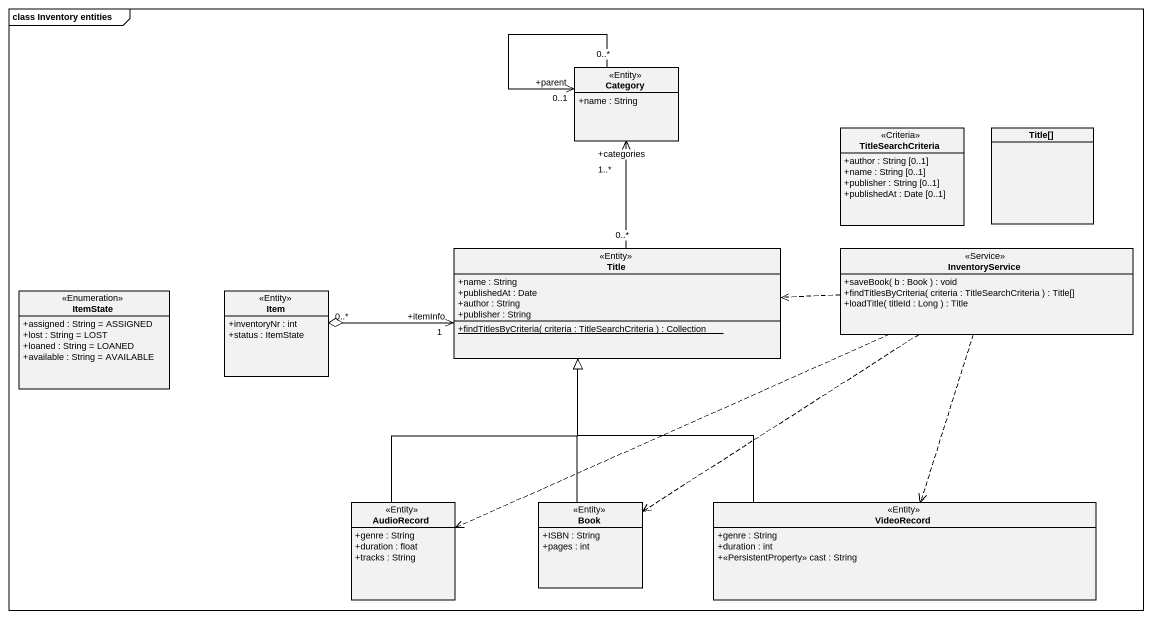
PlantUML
@startuml
mainframe class Inventory entities
hide circle
hide empty members
skinparam classAttributeIconSize 0
class Category <<Entity>> {
  +name : String
}
class TitleSearchCriteria <<Criteria>> {
  +author : String [0..1]
  +name : String [0..1]
  +publisher : String [0..1]
  +publishedAt : Date [0..1]
}
class "Title[]" as Title_
class "Title" as Title__2 <<Entity>> {
  +name : String
  +publishedAt : Date
  +author : String
  +publisher : String
  {static} +findTitlesByCriteria( criteria : TitleSearchCriteria ) : Collection
}
class InventoryService <<Service>> {
  +saveBook( b : Book ) : void
  +findTitlesByCriteria( criteria : TitleSearchCriteria ) : Title[]
  +loadTitle( titleId : Long ) : Title
}
class ItemState <<Enumeration>> {
  +assigned : String = ASSIGNED
  +lost : String = LOST
  +loaned : String = LOANED
  +available : String = AVAILABLE
}
class Item <<Entity>> {
  +inventoryNr : int
  +status : ItemState
}
class AudioRecord <<Entity>> {
  +genre : String
  +duration : float
  +tracks : String
}
class Book <<Entity>> {
  +ISBN : String
  +pages : int
}
class VideoRecord <<Entity>> {
  +genre : String
  +duration : int
  +<<PersistentProperty>> cast : String
}
Category "0..*" --> "+parent\n0..1" Category
Title__2 "0..*" -up-> "+categories\n1..*" Category
InventoryService .left.> Title__2
InventoryService .left.> AudioRecord
InventoryService ..> Book
InventoryService ..> VideoRecord
Item "0..*" o-right-> "+itemInfo\n1" Title__2
AudioRecord -up-|> Title__2
Book -up-|> Title__2
VideoRecord -up-|> Title__2
@enduml
